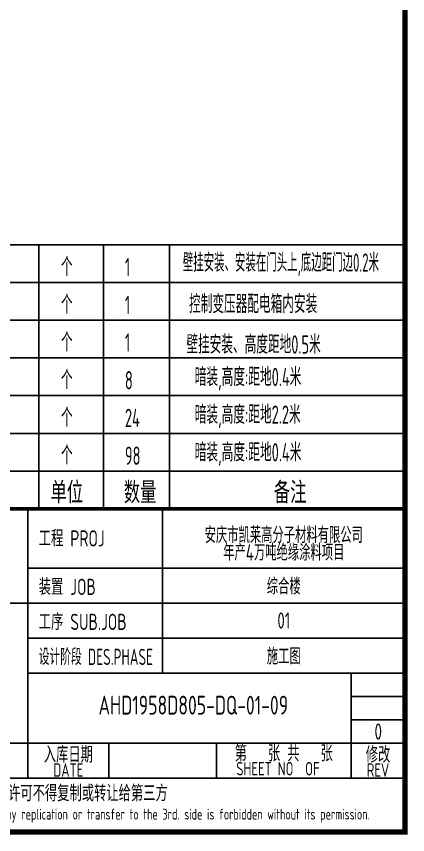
# Model space of a CAD drawing. Extents: x 6250600 to 6678662, y -692028 to -290561.
# Drawn here: x 6382904 to 6390170, y -419674 to -404482 of the extents above; entities that cross this region are included whole.
import ezdxf
from ezdxf.enums import TextEntityAlignment as Align

# ---------------------------------------------------------------- set-up
doc = ezdxf.new("R2010")
doc.units = 0
doc.header["$LTSCALE"] = 1000
doc.header["$MEASUREMENT"] = 0
doc.layers.get('0').update_dxf_attribs({"linetype": 'CONTINUOUS'})
for name, color, linetype in [('AXIS', 3, 'CONTINUOUS'), ('PUB_TITLE', 4, 'CONTINUOUS'), ('TEL_TAB', 7, 'CONTINUOUS')]:
    doc.layers.add(name, color=color, linetype=linetype)
doc.styles.add('AHD', font='sceie.shx', dxfattribs={"width": 0.7, "bigfont": 'sceic.shx'})
doc.styles.add('SCEI', font='sceie.shx', dxfattribs={"width": 0.8, "height": 400, "bigfont": 'sceic.shx'})
doc.styles.add('sceic', font='sceie.shx', dxfattribs={"width": 0.8, "bigfont": 'sceic.shx'})
doc.styles.add('sceie', font='sceie.shx', dxfattribs={"width": 0.7, "bigfont": 'sceic.shx'})
doc.styles.add('TSSD_Rein', font='Tssdeng.shx', dxfattribs={"width": 0.7, "bigfont": 'hztxt.shx'})

msp = doc.modelspace()

# ---------------------------------------------------------------- linework, layer by layer
for p, q in [((6383119.6, -418623.5), (6383119.6, -413623.5)), ((6385619.6, -416673.5), (6385619.6, -413623.5)), ((6390119.6, -419623.5), (6390119.6, -413623.5)), ((6383119.6, -414723.5), (6390119.6, -414723.5)), ((6372119.6, -415373.5), (6390119.6, -415373.5)), ((6383119.6, -416023.5), (6390119.6, -416023.5)), ((6383119.6, -416673.5), (6390119.6, -416673.5)), ((6389119.6, -418623.5), (6389119.6, -416673.5)), ((6389119.6, -417106.9), (6390119.6, -417106.9)), ((6389119.6, -417540.2), (6390119.6, -417540.2)), ((6372119.6, -417973.5), (6390119.6, -417973.5)), ((6384619.6, -418623.5), (6384619.6, -417973.5)), ((6386619.6, -418623.5), (6386619.6, -417973.5)), ((6372119.6, -418623.5), (6390119.6, -418623.5)), ((6372119.6, -419623.5), (6390119.6, -419623.5))]:
    msp.add_line(p, q)
msp.add_lwpolyline([(6390119.6, -413623.5, 70, 70, 0), (6372119.6, -413623.5, 70, 70, 0), (6372119.6, -419623.5, 0, 0, 0)], format="xyseb")
at = {"layer": 'PUB_TITLE', "color": 4, "const_width": 100}
msp.add_lwpolyline([(6334219.6, -419623.5), (6390119.6, -419623.5), (6390119.6, -379623.5), (6334219.6, -379623.5)], close=True, dxfattribs=at)
at = {"layer": 'TEL_TAB'}
for p, q in [((6372119.6, -408723.5), (6390119.6, -408723.5)), ((6383319.6, -408723.5), (6383319.6, -413623.5)), ((6384519.6, -408723.5), (6384519.6, -413623.5)), ((6385744.9, -408723.5), (6385744.9, -413623.5)), ((6372119.6, -409423.5), (6390119.6, -409423.5)), ((6372119.6, -410123.5), (6390119.6, -410123.5)), ((6372119.6, -410823.5), (6390119.6, -410823.5)), ((6372119.6, -411523.5), (6390119.6, -411523.5)), ((6372119.6, -412223.5), (6390119.6, -412223.5)), ((6372119.6, -412923.5), (6390119.6, -412923.5))]:
    msp.add_line(p, q, dxfattribs=at)

# ---------------------------------------------------------------- texts
at = {"style": 'AHD'}
for s, width, p in [('工程 PROJ', 0.8, (6383319.6, -414323.5)), ('工程 PROJ', 0.8, (6383319.6, -414323.5)), ('装置 JOB', 0.8, (6383319.6, -415223.5)), ('装置 JOB', 0.8, (6383319.6, -415223.5)), ('工序 SUB.JOB', 0.8, (6383319.6, -415873.5)), ('工序 SUB.JOB', 0.8, (6383319.6, -415873.5)), ('设计阶段 DES.PHASE', 0.7, (6383319.6, -416523.5)), ('设计阶段 DES.PHASE', 0.7, (6383319.6, -416523.5))]:
    msp.add_text(s, height=300, dxfattribs=dict(at, width=width)).set_placement(p)
at = {"style": 'AHD', "width": 0.8}
for s, height, p in [('入库日期', 300, (6383869.6, -418173.5)), ('入库日期', 300, (6383869.6, -418173.5)), ('第   张 共   张', 300, (6387869.6, -418148.5)), ('修改', 300, (6389619.6, -418173.5)), ('修改', 300, (6389619.6, -418173.5)), ('DATE', 250, (6383869.6, -418473.5)), ('DATE', 250, (6383869.6, -418473.5)), ('SHEET NO  OF  ', 250, (6387869.6, -418448.5)), ('SHEET NO  OF  ', 250, (6387869.6, -418448.5)), ('REV', 250, (6389619.6, -418473.5)), ('REV', 250, (6389619.6, -418473.5)), ('本文件专有权属安徽华东化工医药工程有限责任公司所有,未经许可不得复制或转让给第三方', 300, (6381119.6, -418923.5)), ('本文件专有权属安徽华东化工医药工程有限责任公司所有,未经许可不得复制或转让给第三方', 300, (6381119.6, -418923.5)), ('The proprietary right of this document belongs to Anhui Huadong Chemical And Medical Engineering  Co.,Ltd.  and any replication or transfer to the 3rd. side is forbidden without its permission. ', 200, (6381119.6, -419323.5)), ('The proprietary right of this document belongs to Anhui Huadong Chemical And Medical Engineering  Co.,Ltd.  and any replication or transfer to the 3rd. side is forbidden without its permission. ', 200, (6381119.6, -419323.5))]:
    msp.add_text(s, height=height, dxfattribs=at).set_placement(p, align=Align.MIDDLE)
at = {"width": 0.8}
for tag, text, height, style, p in [('AHD1958D805-DQ-01-09', '200320-02-040', 350, 'sceie', (6386190.3, -417269.8)), ('0', '0', 300, 'AHD', (6389623.6, -417759.6)), ('0', '0', 300, 'AHD', (6389623.6, -417759.6))]:
    msp.add_attdef(tag, text=text, height=height, dxfattribs=dict(at, style=style)).set_placement(p, align=Align.MIDDLE)
at = {"layer": 'AXIS', "style": 'TSSD_Rein', "width": 0.7}
for s, p in [('安庆市凯莱高分子材料有限公司', (6387869.6, -414096)), ('年产4万吨绝缘涂料项目', (6387869.6, -414419)), ('综合楼', (6387869.6, -415048.5)), ('01', (6387869.6, -415698.5)), ('施工图', (6387869.6, -416348.5))]:
    msp.add_text(s, height=300, dxfattribs=at).set_placement(p, align=Align.MIDDLE)
at = {"layer": 'TEL_TAB', "color": 0, "linetype": 'ByBlock', "style": 'sceic'}
for s, width, p in [('个', 0.67, (6383732.7, -409300.4)), ('壁挂安装、安装在门头上,底边距门边0.2米', 0.6, (6385994.8, -409223)), ('1', 0.67, (6384919.6, -409307.9)), ('个', 0.67, (6383732.7, -410000.4)), ('1', 0.67, (6384919.6, -410007.9)), ('控制变压器配电箱内安装', 0.67, (6386110.3, -409992)), ('个', 0.67, (6383732.7, -410700.4)), ('1', 0.67, (6384919.6, -410707.9)), ('壁挂安装、高度距地0.5米', 0.67, (6386060.7, -410743.8)), ('个', 0.67, (6383732.7, -411400.4)), ('8', 0.67, (6384919.6, -411407.9)), ('暗装,高度:距地0.4米', 0.67, (6386216.8, -411345.5)), ('暗装,高度:距地2.2米', 0.67, (6386216.8, -412045.5)), ('个', 0.67, (6383732.7, -412100.4)), ('24', 0.67, (6384919.6, -412107.9)), ('个', 0.67, (6383732.7, -412800.4)), ('暗装,高度:距地0.4米', 0.67, (6386216.8, -412745.5))]:
    msp.add_text(s, height=340, dxfattribs=dict(at, width=width)).set_placement(p)
at = {"layer": 'TEL_TAB', "color": 1, "linetype": 'ByBlock', "style": 'sceic', "width": 0.67}
msp.add_text('98', height=340, dxfattribs=at).set_placement((6384919.6, -412807.9))
at = {"layer": 'TEL_TAB', "style": 'SCEI', "width": 0.8}
for s, p in [('单位', (6383536.9, -413523.5)), ('数量', (6384897.9, -413523.5)), ('备注', (6387683.7, -413523.5))]:
    msp.add_text(s, height=400, dxfattribs=at).set_placement(p)

doc.saveas('drawing.dxf')
